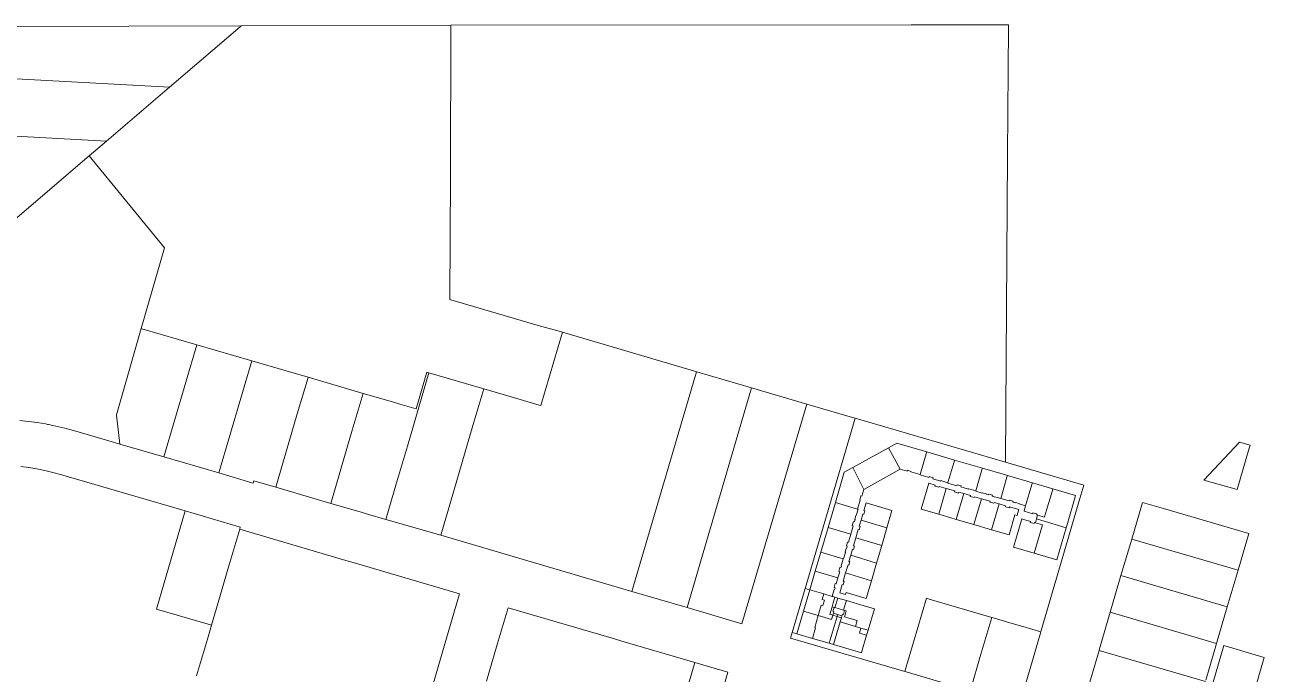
# Model space of a CAD drawing. Header units: feet. Extents: x 865220 to 2774701, y -2240498 to 961524.
# Drawn here: x 2773078 to 2774700, y 953809 to 954659 of the extents above; entities that cross this region are included whole.
import ezdxf

# ---------------------------------------------------------------- set-up
doc = ezdxf.new("R2010")
doc.units = ezdxf.units.FT
doc.header["$LTSCALE"] = 0.015
doc.header["$MEASUREMENT"] = 0
doc.layers.add('Parcels', color=7, linetype='Continuous', lineweight=0)

msp = doc.modelspace()

# ---------------------------------------------------------------- linework, layer by layer
at = {"layer": 'Parcels', "lineweight": 5, "ltscale": 100}
for p, q in [((2773361.4, 954657.5), (2773067.5, 954656.6)), ((2773267.5, 954577.3), (2773360, 954656.3)), ((2773361.4, 954657.5), (2773360, 954656.3)), ((2773635.7, 954658.3), (2773361.4, 954657.5)), ((2773361.4, 954657.5), (2773361.4, 954657.5)), ((2773635, 954460.6), (2773635.7, 954656.7)), ((2773635.7, 954656.7), (2773635, 954460.6)), ((2774238, 954658.9), (2773635.7, 954658.3)), ((2773635.7, 954658.3), (2773635.7, 954658.3)), ((2773635.7, 954658.3), (2773635.7, 954656.7)), ((2774365.6, 954659), (2774238, 954658.9)), ((2774364.1, 954488.1), (2774365.6, 954655.9)), ((2774365.6, 954657.7), (2774365.6, 954659)), ((2774365.6, 954657.5), (2774365.6, 954657.7)), ((2774365.6, 954655.9), (2774365.6, 954657.5)), ((2773066.7, 954588.1), (2773267.5, 954577.3)), ((2773185.1, 954506.8), (2773267.5, 954577.3)), ((2773267.5, 954577.3), (2773267.5, 954577.3)), ((2773066, 954513.2), (2773185.1, 954506.8)), ((2773185.1, 954506.8), (2773162.3, 954487.3)), ((2773185.1, 954506.8), (2773185.1, 954506.8)), ((2773065.1, 954404.3), (2773162.3, 954487.3)), ((2773260.9, 954366.9), (2773162.3, 954487.3)), ((2774361.5, 954087.6), (2774364.1, 954488.1)), ((2773634.4, 954299.5), (2773635, 954460.6)), ((2773635, 954460.6), (2773634.4, 954299.5)), ((2773230.5, 954261.2), (2773260.9, 954366.9)), ((2773260.9, 954366.9), (2773230.5, 954261.2)), ((2773634.4, 954299.3), (2773634.4, 954299.5)), ((2773634.4, 954299.5), (2773634.4, 954299.3)), ((2773634.4, 954299.3), (2773635.5, 954299)), ((2773635.5, 954299), (2773750.1, 954265.4)), ((2773230.5, 954261.2), (2773198, 954148.2)), ((2773198, 954148.2), (2773230.5, 954261.2)), ((2773231.2, 954261), (2773230.5, 954261.2)), ((2773230.5, 954261.2), (2773230.5, 954261.2)), ((2773230.5, 954261.2), (2773231.2, 954261)), ((2773231.2, 954261), (2773303.2, 954240)), ((2773780.5, 954256.8), (2773750.1, 954265.4)), ((2773750.1, 954265.4), (2773780.5, 954256.8)), ((2773753.6, 954160.5), (2773781.8, 954256.4)), ((2773781.8, 954256.4), (2773753.6, 954160.5)), ((2773781.8, 954256.4), (2773780.5, 954256.8)), ((2773781.8, 954256.4), (2773957.4, 954204.8)), ((2773260.2, 954093.2), (2773303.2, 954240)), ((2773375.2, 954219), (2773303.2, 954240)), ((2773303.2, 954240), (2773303.2, 954240)), ((2773303.2, 954240), (2773375.2, 954219)), ((2773375.2, 954219), (2773332.2, 954072.2)), ((2773420, 954205.9), (2773375.2, 954219)), ((2773375.2, 954219), (2773375.2, 954219)), ((2773375.2, 954219), (2773420, 954205.9)), ((2773448.8, 954197.5), (2773420, 954205.9)), ((2773420, 954205.9), (2773448.8, 954197.5)), ((2773448.8, 954197.4), (2773434.7, 954149.5)), ((2773434.7, 954149.5), (2773448.8, 954197.4)), ((2773520.8, 954176.4), (2773448.8, 954197.5)), ((2773448.8, 954197.5), (2773448.8, 954197.4)), ((2773448.8, 954197.4), (2773448.8, 954197.5)), ((2773590.4, 954156.1), (2773604.2, 954204)), ((2773592.7, 954155.2), (2773606.8, 954203.2)), ((2773606.8, 954203.2), (2773604.2, 954204)), ((2773678.8, 954182.5), (2773606.8, 954203.2)), ((2773606.8, 954203.2), (2773606.8, 954203.2)), ((2773957.3, 954204.7), (2773872.7, 953917)), ((2773957.3, 954204.7), (2773957.4, 954204.8)), ((2773957.3, 954204.7), (2773957.3, 954204.7)), ((2773957.4, 954204.8), (2774029.3, 954183.7)), ((2773678.8, 954182.5), (2773664.6, 954134.2)), ((2773678.8, 954182.5), (2773678.8, 954182.5)), ((2773722, 954169.7), (2773678.8, 954182.5)), ((2774029.3, 954183.6), (2773944.7, 953895.9)), ((2774029.3, 954183.7), (2774101.3, 954162.5)), ((2774101.3, 954162.5), (2774029.3, 954183.7)), ((2774029.3, 954183.7), (2774029.3, 954183.6)), ((2774029.3, 954183.6), (2774029.3, 954183.6)), ((2773520.8, 954176.3), (2773506.7, 954128.4)), ((2773506.7, 954128.4), (2773520.8, 954176.3)), ((2773559.2, 954165.2), (2773520.8, 954176.4)), ((2773520.8, 954176.4), (2773520.8, 954176.3)), ((2773520.8, 954176.3), (2773520.8, 954176.4)), ((2773520.8, 954176.4), (2773520.8, 954176.4)), ((2773568.8, 954162.4), (2773559.2, 954165.2)), ((2773559.2, 954165.2), (2773568.8, 954162.4)), ((2773590.4, 954156.1), (2773568.8, 954162.4)), ((2773722, 954169.7), (2773751.1, 954161.2)), ((2773751.1, 954161.2), (2773722, 954169.7)), ((2773751.1, 954161.2), (2773753.6, 954160.5)), ((2773753.6, 954160.5), (2773751.1, 954161.2)), ((2774016.6, 953874.7), (2774101.3, 954162.5)), ((2774101.3, 954162.5), (2774164.4, 954144)), ((2774101.3, 954162.5), (2774101.3, 954162.5)), ((2773198, 954148.2), (2773198, 954147.8)), ((2773198, 954147.8), (2773198, 954148.2)), ((2773198, 954147.8), (2773202.6, 954110)), ((2773202.6, 954110), (2773198, 954147.8)), ((2773420.7, 954101.5), (2773434.7, 954149.5)), ((2773592.7, 954155.2), (2773578.7, 954107.3)), ((2773578.7, 954107.3), (2773592.7, 954155.2)), ((2773071.6, 954140.9), (2773083, 954139.7)), ((2773083, 954139.7), (2773094.3, 954138.2)), ((2773094.3, 954138.2), (2773105.6, 954136.4)), ((2773105.6, 954136.4), (2773108, 954135.9)), ((2773108, 954135.9), (2773109.2, 954135.7)), ((2773109.2, 954135.7), (2773111.4, 954135.2)), ((2773111.4, 954135.2), (2773112.8, 954135)), ((2773112.8, 954135), (2773115, 954134.5)), ((2773115, 954134.5), (2773122.8, 954132.8)), ((2773122.8, 954132.8), (2773130.6, 954130.9)), ((2773130.6, 954130.9), (2773141.8, 954127.8)), ((2773506.7, 954128.4), (2773492.7, 954080.4)), ((2773650.5, 954086.2), (2773664.6, 954134.2)), ((2774164.6, 954143.9), (2774159.3, 954125.9)), ((2774164.4, 954144), (2774164.6, 954143.9)), ((2774164.6, 954143.9), (2774164.6, 954143.9)), ((2774164.6, 954143.9), (2774361.5, 954086.2)), ((2773141.8, 954127.8), (2773188.2, 954114.2)), ((2773188.2, 954114.2), (2773202.6, 954110)), ((2774159.3, 954125.9), (2774099.2, 953921)), ((2774667.5, 954112.4), (2774621.2, 954062.8)), ((2774681.6, 954108.5), (2774667.5, 954112.4)), ((2773202.6, 954110), (2773260.2, 954093.2)), ((2773420.7, 954101.5), (2773406.6, 954053.5)), ((2773406.6, 954053.5), (2773420.7, 954101.5)), ((2773420.7, 954101.5), (2773420.7, 954101.5)), ((2773578.7, 954107.3), (2773564.6, 954059.3)), ((2773564.6, 954059.3), (2773578.7, 954107.3)), ((2774208.4, 954105.2), (2774161.5, 954079.5)), ((2774216.1, 954109.4), (2774208.4, 954105.2)), ((2774223.7, 954077.2), (2774208.4, 954105.2)), ((2774208.4, 954105.2), (2774223.7, 954077.2)), ((2774219.3, 954111.2), (2774216.1, 954109.4)), ((2774258.4, 954099.7), (2774219.3, 954111.2)), ((2774257.7, 954097.4), (2774249.7, 954070.1)), ((2774257.7, 954097.4), (2774258.4, 954099.7)), ((2774294.9, 954089.1), (2774258.4, 954099.7)), ((2774258.4, 954099.7), (2774258.4, 954099.7)), ((2774664.5, 954050.6), (2774680.4, 954104.5)), ((2774680.4, 954104.5), (2774681.6, 954108.5)), ((2774681.6, 954108.5), (2774681.6, 954108.5)), ((2773083.4, 954079.2), (2773072.9, 954080.5)), ((2773260.2, 954093.2), (2773332.2, 954072.2)), ((2773492.7, 954080.4), (2773478.6, 954032.4)), ((2773478.6, 954032.4), (2773492.7, 954080.4)), ((2773636.4, 954038.3), (2773650.5, 954086.2)), ((2774161.5, 954079.5), (2774150.5, 954073.5)), ((2774150.5, 954073.5), (2774161.5, 954079.5)), ((2774176, 954050.7), (2774161.5, 954079.5)), ((2774294.2, 954086.8), (2774286.2, 954059.6)), ((2774294.9, 954089.1), (2774294.2, 954086.8)), ((2774294.2, 954086.8), (2774294.9, 954089.1)), ((2774294.9, 954089.1), (2774294.9, 954089.1)), ((2774331.3, 954078.4), (2774294.9, 954089.1)), ((2774294.9, 954089.1), (2774331.3, 954078.4)), ((2774361.5, 954086.3), (2774361.5, 954087.6)), ((2774361.5, 954086.2), (2774361.5, 954086.3)), ((2774361.5, 954086.3), (2774361.5, 954086.3)), ((2774464, 954056.2), (2774361.5, 954086.2)), ((2773093.9, 954077.5), (2773083.4, 954079.2)), ((2773104.3, 954075.4), (2773093.9, 954077.5)), ((2773114.7, 954073), (2773104.3, 954075.4)), ((2773124.9, 954070.2), (2773114.7, 954073)), ((2773288.1, 954022.5), (2773124.9, 954070.2)), ((2773332.2, 954072.2), (2773375.3, 954059.5)), ((2774150.5, 954073.5), (2774138.8, 954033.6)), ((2774138.8, 954033.6), (2774150.5, 954073.5)), ((2774176, 954050.7), (2774223.7, 954077.2)), ((2774223.7, 954077.2), (2774176, 954050.7)), ((2774223.7, 954077.2), (2774223.7, 954077.2)), ((2774223.7, 954077.2), (2774232.6, 954074.6)), ((2774223.7, 954077.2), (2774223.7, 954077.2)), ((2774232.6, 954074.6), (2774233, 954075.8)), ((2774232.6, 954074.6), (2774232.6, 954074.6)), ((2774238.1, 954074.3), (2774233, 954075.8)), ((2774238.1, 954074.3), (2774237.8, 954073.6)), ((2774237.8, 954073.6), (2774237.8, 954073.6)), ((2774237.8, 954073.6), (2774249.7, 954070.1)), ((2774249.7, 954070.1), (2774249.6, 954069.6)), ((2774249.6, 954069.6), (2774261.3, 954066.2)), ((2774261.3, 954066.2), (2774261.7, 954067.4)), ((2774261.7, 954067.4), (2774266.8, 954065.9)), ((2774266.8, 954065.9), (2774266.5, 954064.7)), ((2774266.5, 954064.7), (2774266.5, 954064.7)), ((2774266.5, 954064.7), (2774276.7, 954061.7)), ((2774330.7, 954076.2), (2774322.7, 954048.9)), ((2774330.7, 954076.2), (2774331.3, 954078.4)), ((2774331.3, 954078.4), (2774331.3, 954078.4)), ((2774361.4, 954069.7), (2774331.3, 954078.4)), ((2774331.3, 954078.4), (2774361.4, 954069.7)), ((2774363.3, 954066.7), (2774355.2, 954038.8)), ((2774355.2, 954038.8), (2774363.3, 954066.7)), ((2774364, 954068.9), (2774361.4, 954069.7)), ((2774361.4, 954069.7), (2774364, 954068.9)), ((2774364, 954068.9), (2774363.3, 954066.7)), ((2774364, 954068.9), (2774364, 954068.9)), ((2774364, 954068.9), (2774396.6, 954059.4)), ((2773375.3, 954059.5), (2773377, 954059.1)), ((2773377, 954059.1), (2773377.8, 954061.9)), ((2773377.8, 954061.9), (2773406.6, 954053.5)), ((2773406.6, 954053.5), (2773478.6, 954032.4)), ((2773564.6, 954059.3), (2773550.6, 954011.3)), ((2773550.6, 954011.3), (2773564.6, 954059.3)), ((2774173.4, 954041.8), (2774176, 954050.7)), ((2774176, 954050.7), (2774176, 954050.7)), ((2774176, 954050.7), (2774176, 954050.7)), ((2774261, 954058.7), (2774251.1, 954024.9)), ((2774269.5, 954056.2), (2774261, 954058.7)), ((2774269.5, 954056.2), (2774269.1, 954055)), ((2774269.1, 954055), (2774269.1, 954055)), ((2774269.1, 954055), (2774269.1, 954055)), ((2774269.1, 954055), (2774274.3, 954053.5)), ((2774284, 954052), (2774274.1, 954018.1)), ((2774274.7, 954054.7), (2774274.3, 954053.5)), ((2774274.3, 954053.5), (2774274.3, 954053.5)), ((2774284, 954052), (2774274.7, 954054.7)), ((2774276.7, 954061.7), (2774276.8, 954062.3)), ((2774276.7, 954061.7), (2774276.7, 954061.7)), ((2774276.8, 954062.3), (2774286.2, 954059.5)), ((2774295.2, 954048.7), (2774284, 954052)), ((2774286.2, 954059.5), (2774286.1, 954059)), ((2774286.1, 954059), (2774286.2, 954059.5)), ((2774286.1, 954059), (2774297.8, 954055.5)), ((2774286.1, 954059), (2774286.1, 954059)), ((2774286.1, 954059), (2774286.1, 954059)), ((2774286.2, 954059.6), (2774286.2, 954059.5)), ((2774286.2, 954059.5), (2774286.2, 954059.6)), ((2774294.9, 954047.5), (2774295.2, 954048.7)), ((2774295.2, 954048.7), (2774294.9, 954047.5)), ((2774294.9, 954047.5), (2774294.9, 954047.5)), ((2774294.9, 954047.5), (2774294.9, 954047.5)), ((2774300, 954045.9), (2774294.9, 954047.5)), ((2774294.9, 954047.5), (2774294.9, 954047.5)), ((2774297.8, 954055.6), (2774298.1, 954056.8)), ((2774298.1, 954056.8), (2774297.8, 954055.6)), ((2774297.8, 954055.5), (2774297.8, 954055.6)), ((2774298.1, 954056.8), (2774303.3, 954055.3)), ((2774300.4, 954047.2), (2774300, 954046)), ((2774307, 954045.3), (2774300.4, 954047.2)), ((2774300.4, 954047.2), (2774307, 954045.3)), ((2774303.3, 954055.3), (2774303, 954054)), ((2774303, 954054), (2774303, 954054)), ((2774303, 954054), (2774313.1, 954051)), ((2774313.1, 954051), (2774303, 954054)), ((2774303, 954054), (2774303, 954054)), ((2774313.1, 954051.1), (2774313.3, 954051.6)), ((2774313.1, 954051), (2774313.1, 954051.1)), ((2774313.3, 954051.6), (2774322.7, 954048.9)), ((2774322.7, 954048.9), (2774313.3, 954051.6)), ((2774322.5, 954048.3), (2774322.7, 954048.9)), ((2774322.5, 954048.3), (2774322.5, 954048.3)), ((2774331, 954045.8), (2774322.5, 954048.3)), ((2774322.7, 954048.9), (2774322.7, 954048.9)), ((2774387.8, 954029.2), (2774396, 954057.2)), ((2774396, 954057.2), (2774387.8, 954029.2)), ((2774396, 954057.2), (2774387.8, 954029.2)), ((2774396.6, 954059.4), (2774396, 954057.2)), ((2774396.6, 954059.4), (2774396.6, 954059.4)), ((2774423.5, 954051.5), (2774396.6, 954059.4)), ((2774423.5, 954051.5), (2774396.6, 954059.4)), ((2774415.3, 954023.6), (2774422.9, 954049.4)), ((2774422.9, 954049.4), (2774415.3, 954023.6)), ((2774423.5, 954051.5), (2774422.9, 954049.4)), ((2774423.5, 954051.5), (2774423.5, 954051.5)), ((2774453.2, 954042.8), (2774423.5, 954051.5)), ((2774453.2, 954042.8), (2774423.5, 954051.5)), ((2774423.5, 954051.5), (2774453.2, 954042.8)), ((2774458.9, 954039), (2774464, 954056.2)), ((2774621.2, 954062.8), (2774664.5, 954050.6)), ((2773478.6, 954032.4), (2773517, 954021.2)), ((2773622.4, 953990.6), (2773636.4, 954038.3)), ((2774129.3, 954001), (2774138.8, 954033.5)), ((2774138.8, 954033.6), (2774138.8, 954033.5)), ((2774138.8, 954033.5), (2774138.8, 954033.6)), ((2774168, 954025), (2774138.8, 954033.5)), ((2774138.8, 954033.5), (2774168, 954025)), ((2774168, 954025), (2774171.5, 954036.8)), ((2774171.5, 954036.8), (2774168, 954025)), ((2774170.7, 954037.1), (2774172.2, 954042.1)), ((2774172.2, 954042.1), (2774170.7, 954037.1)), ((2774170.7, 954037), (2774170.7, 954037.1)), ((2774171.5, 954036.8), (2774170.7, 954037)), ((2774172.2, 954042.1), (2774173.4, 954041.8)), ((2774173.4, 954041.8), (2774172.2, 954042.1)), ((2774173.4, 954041.8), (2774173.4, 954041.8)), ((2774173.4, 954041.8), (2774173.4, 954041.8)), ((2774179.1, 954033.2), (2774176.1, 954023)), ((2774212.9, 954023.3), (2774179.1, 954033.2)), ((2774297.1, 954011.4), (2774307, 954045.3)), ((2774300, 954046), (2774300, 954045.9)), ((2774315.6, 954042.8), (2774307, 954045.3)), ((2774307, 954045.3), (2774315.6, 954042.8)), ((2774315.6, 954042.8), (2774315.2, 954041.5)), ((2774315.2, 954041.5), (2774315.2, 954041.5)), ((2774315.2, 954041.5), (2774315.2, 954041.5)), ((2774320.4, 954040), (2774315.2, 954041.5)), ((2774315.2, 954041.5), (2774320.4, 954040)), ((2774320.2, 954004.7), (2774330.1, 954038.5)), ((2774320.7, 954041.2), (2774320.4, 954040)), ((2774320.4, 954040), (2774320.7, 954041.2)), ((2774320.4, 954040), (2774320.4, 954040)), ((2774330.1, 954038.5), (2774320.7, 954041.2)), ((2774341.3, 954035.2), (2774330.1, 954038.5)), ((2774330.1, 954038.5), (2774341.3, 954035.2)), ((2774331, 954045.9), (2774331.1, 954046.4)), ((2774331.1, 954046.4), (2774331, 954045.9)), ((2774331, 954045.8), (2774331, 954045.9)), ((2774331.1, 954046.4), (2774336.1, 954044.9)), ((2774336.1, 954044.9), (2774336, 954044.4)), ((2774336, 954044.4), (2774336.1, 954044.9)), ((2774336, 954044.4), (2774339.1, 954043.4)), ((2774336, 954044.4), (2774336, 954044.4)), ((2774336, 954044.4), (2774336, 954044.4)), ((2774339.1, 954043.5), (2774339.5, 954044.7)), ((2774339.5, 954044.7), (2774339.1, 954043.5)), ((2774339.1, 954043.4), (2774339.1, 954043.5)), ((2774339.1, 954043.5), (2774339.1, 954043.4)), ((2774339.5, 954044.7), (2774344.6, 954043.2)), ((2774340.9, 954034), (2774341.3, 954035.2)), ((2774341.3, 954035.2), (2774340.9, 954034)), ((2774340.9, 954034), (2774340.9, 954034)), ((2774346.1, 954032.5), (2774340.9, 954034)), ((2774340.9, 954034), (2774340.9, 954034)), ((2774353.1, 954031.8), (2774343.2, 953997.9)), ((2774344.2, 954042), (2774344.6, 954043.2)), ((2774344.2, 954042), (2774344.2, 954042)), ((2774344.2, 954042), (2774355.2, 954038.8)), ((2774355.2, 954038.8), (2774344.2, 954042)), ((2774346.5, 954033.7), (2774346.1, 954032.5)), ((2774346.1, 954032.5), (2774346.1, 954032.5)), ((2774346.1, 954032.5), (2774346.1, 954032.5)), ((2774353.1, 954031.8), (2774346.5, 954033.7)), ((2774361.6, 954029.3), (2774353.1, 954031.8)), ((2774355.2, 954038.8), (2774366.1, 954035.6)), ((2774355.2, 954038.8), (2774355.2, 954038.8)), ((2774366.1, 954035.6), (2774355.2, 954038.8)), ((2774366.1, 954035.6), (2774366.5, 954036.8)), ((2774366.5, 954036.8), (2774366.1, 954035.6)), ((2774366.1, 954035.6), (2774366.1, 954035.6)), ((2774366.1, 954035.6), (2774366.1, 954035.6)), ((2774366.5, 954036.8), (2774371.6, 954035.3)), ((2774371.6, 954035.3), (2774371.2, 954034.1)), ((2774371.2, 954034.1), (2774371.6, 954035.3)), ((2774371.2, 954034.1), (2774371.2, 954034.1)), ((2774371.2, 954034.1), (2774374.4, 954033.2)), ((2774371.2, 954034.1), (2774371.2, 954034.1)), ((2774374.4, 954033.2), (2774374.5, 954033.7)), ((2774374.5, 954033.7), (2774374.4, 954033.2)), ((2774374.4, 954033.2), (2774374.4, 954033.2)), ((2774374.4, 954033.2), (2774374.4, 954033.2)), ((2774374.5, 954033.7), (2774376.2, 954033.2)), ((2774376.2, 954033.2), (2774379.5, 954032.3)), ((2774379.5, 954032.3), (2774376.2, 954033.2)), ((2774379.5, 954032.3), (2774379.3, 954031.7)), ((2774379.3, 954031.7), (2774379.5, 954032.3)), ((2774379.3, 954031.7), (2774387.8, 954029.2)), ((2774387.8, 954029.2), (2774379.3, 954031.7)), ((2774408.2, 953866.1), (2774458.9, 954039)), ((2774442.5, 954006.2), (2774452.6, 954040.8)), ((2774442.5, 954006.2), (2774452.6, 954040.8)), ((2774452.6, 954040.8), (2774442.5, 954006.2)), ((2774453.2, 954042.8), (2774452.6, 954040.8)), ((2774452.6, 954040.8), (2774452.6, 954040.8)), ((2774453.2, 954042.8), (2774453.2, 954042.8)), ((2774540.7, 954033.7), (2774526.7, 953985.7)), ((2774568.3, 954025.6), (2774540.7, 954033.7)), ((2773250.5, 953893.9), (2773288.1, 954022.5)), ((2773358.8, 954001.9), (2773288.1, 954022.5)), ((2773288.1, 954022.5), (2773288.1, 954022.5)), ((2773517, 954021.2), (2773526.6, 954018.3)), ((2773526.6, 954018.3), (2773550.6, 954011.3)), ((2774165.5, 954016.6), (2774164.1, 954011.6)), ((2774166.1, 954016.4), (2774165.5, 954016.6)), ((2774166.1, 954016.4), (2774168.6, 954024.8)), ((2774166.1, 954016.4), (2774166.1, 954016.4)), ((2774168, 954025), (2774168, 954025)), ((2774168.6, 954024.8), (2774168, 954025)), ((2774168, 954025), (2774168, 954025)), ((2774174.8, 954018.5), (2774172.4, 954010.6)), ((2774174.8, 954018.5), (2774176, 954018.2)), ((2774177.3, 954022.6), (2774176, 954018.2)), ((2774176, 954018.2), (2774176, 954018.2)), ((2774176.1, 954023), (2774176.1, 954022.9)), ((2774176.1, 954022.9), (2774177.3, 954022.6)), ((2774206.2, 954000.3), (2774212.9, 954023.3)), ((2774212.9, 954023.3), (2774212.9, 954023.3)), ((2774251.1, 954024.8), (2774251.1, 954024.9)), ((2774251.1, 954024.8), (2774274.1, 954018.1)), ((2774274.1, 954018.1), (2774274.1, 954018.1)), ((2774274.1, 954018.1), (2774288.8, 954013.8)), ((2774361.3, 954028.1), (2774361.6, 954029.3)), ((2774361.3, 954028), (2774361.3, 954028.1)), ((2774361.3, 954028), (2774361.3, 954028)), ((2774366.5, 954026.5), (2774361.3, 954028)), ((2774366.2, 953991.2), (2774373.9, 954017.6)), ((2774366.5, 954026.6), (2774366.8, 954027.8)), ((2774366.5, 954026.5), (2774366.5, 954026.6)), ((2774366.8, 954027.8), (2774374, 954025.7)), ((2774373.9, 954017.6), (2774376.8, 954016.7)), ((2774374, 954025.7), (2774379, 954024.2)), ((2774376.8, 954016.8), (2774379, 954024.2)), ((2774376.8, 954016.8), (2774376.8, 954016.7)), ((2774385.7, 954022.2), (2774387.3, 954027.7)), ((2774385.7, 954022.2), (2774397.1, 954018.8)), ((2774385.7, 954022.2), (2774385.7, 954022.2)), ((2774387.4, 954027.7), (2774387.3, 954027.7)), ((2774387.4, 954027.7), (2774387.3, 954027.7)), ((2774387.8, 954029.2), (2774387.4, 954027.7)), ((2774387.8, 954029.2), (2774387.4, 954027.7)), ((2774397.1, 954018.9), (2774397.4, 954020.1)), ((2774397.1, 954018.9), (2774397.4, 954020.1)), ((2774397.1, 954018.8), (2774397.1, 954018.9)), ((2774397.4, 954020.1), (2774402.6, 954018.6)), ((2774402.6, 954018.6), (2774397.4, 954020.1)), ((2774403.5, 954017), (2774402, 954012)), ((2774403.5, 954017), (2774402, 954012)), ((2774402, 954012), (2774403.5, 954017)), ((2774402.4, 954017.9), (2774402.2, 954017.4)), ((2774402.4, 954017.9), (2774402.2, 954017.4)), ((2774402.2, 954017.3), (2774402.2, 954017.4)), ((2774402.2, 954017.3), (2774403.5, 954017)), ((2774402.2, 954017.3), (2774403.5, 954017)), ((2774402.6, 954018.6), (2774402.4, 954017.9)), ((2774402.6, 954018.6), (2774402.4, 954017.9)), ((2774403.5, 954017), (2774412.6, 954014.3)), ((2774412.6, 954014.3), (2774412.7, 954014.9)), ((2774412.7, 954014.9), (2774412.6, 954014.3)), ((2774415.3, 954023.6), (2774412.7, 954014.9)), ((2774412.7, 954014.9), (2774415.3, 954023.6)), ((2774679.8, 953992.9), (2774568.3, 954025.6)), ((2774568.3, 954025.6), (2774568.3, 954025.6)), ((2773359.3, 953998.6), (2773345.2, 953950.6)), ((2773345.2, 953950.6), (2773359.3, 953998.6)), ((2773360.1, 954001.5), (2773358.8, 954001.9)), ((2773359.3, 953998.6), (2773360.1, 954001.5)), ((2773498.4, 953957.8), (2773359.3, 953998.6)), ((2773359.3, 953998.6), (2773359.3, 953998.6)), ((2773550.6, 954011.3), (2773622.4, 953990.6)), ((2774129.3, 954001), (2774119.8, 953968.5)), ((2774159.1, 953992.3), (2774129.3, 954001)), ((2774129.3, 954001), (2774159.1, 953992.3)), ((2774159.1, 953992.3), (2774162.2, 954003.1)), ((2774162.2, 954003.1), (2774159.1, 953992.3)), ((2774161, 954003.5), (2774162.5, 954008.6)), ((2774161, 954003.5), (2774161, 954003.5)), ((2774162.2, 954003.1), (2774161, 954003.5)), ((2774161, 954003.5), (2774161, 954003.5)), ((2774161, 954003.5), (2774162.2, 954003.1)), ((2774162.5, 954008.6), (2774163.7, 954008.2)), ((2774163.7, 954008.3), (2774164.6, 954011.4)), ((2774163.7, 954008.2), (2774163.7, 954008.3)), ((2774163.7, 954008.3), (2774163.7, 954008.2)), ((2774164.6, 954011.4), (2774164.1, 954011.6)), ((2774164.1, 954011.6), (2774164.1, 954011.6)), ((2774172.4, 954010.6), (2774170.1, 954002.6)), ((2774170.1, 954002.6), (2774171.4, 954002.2)), ((2774171.4, 954002.2), (2774170.1, 954002.6)), ((2774170.1, 953997.8), (2774171.4, 954002.2)), ((2774172.4, 954010.6), (2774206.2, 954000.3)), ((2774206.2, 954000.3), (2774172.4, 954010.6)), ((2774199.5, 953977.3), (2774206.2, 954000.3)), ((2774206.2, 954000.3), (2774206.2, 954000.3)), ((2774288.8, 954013.8), (2774297.1, 954011.4)), ((2774297.1, 954011.4), (2774288.8, 954013.8)), ((2774297.1, 954011.4), (2774320.2, 954004.6)), ((2774297.1, 954011.4), (2774297.1, 954011.4)), ((2774320.2, 954004.6), (2774297.1, 954011.4)), ((2774320.2, 954004.6), (2774320.2, 954004.7)), ((2774320.2, 954004.6), (2774343.2, 953997.9)), ((2774343.2, 953997.9), (2774320.2, 954004.6)), ((2774375.8, 953988.4), (2774382.8, 954012.2)), ((2774382.8, 954012.2), (2774375.8, 953988.4)), ((2774386.7, 954011), (2774382.8, 954012.2)), ((2774386.7, 954011), (2774382.8, 954012.2)), ((2774386.7, 954011), (2774394.1, 954008.8)), ((2774393.8, 954007.6), (2774394.1, 954008.8)), ((2774393.8, 954007.6), (2774398.9, 954006.1)), ((2774393.8, 954007.6), (2774393.8, 954007.6)), ((2774398.8, 953967.1), (2774409.7, 954004.3)), ((2774399.3, 954007.3), (2774398.9, 954006.1)), ((2774399.3, 954007.3), (2774400.6, 954007)), ((2774400.6, 954007), (2774399.3, 954007.3)), ((2774400.6, 954007), (2774402, 954012)), ((2774400.6, 954007), (2774409.7, 954004.3)), ((2774409.7, 954004.3), (2774400.6, 954007)), ((2774402, 954012), (2774440.9, 954000.6)), ((2774402, 954012), (2774440.9, 954000.6)), ((2774440.9, 954000.6), (2774402, 954012)), ((2774428.5, 953958.4), (2774440.9, 954000.6)), ((2774440.9, 954000.6), (2774442.5, 954006.2)), ((2774440.9, 954000.6), (2774442.5, 954006.2)), ((2774442.5, 954006.2), (2774440.9, 954000.6)), ((2774440.9, 954000.6), (2774440.9, 954000.6)), ((2773622.4, 953990.6), (2773872.7, 953917)), ((2774155.9, 953981.5), (2774159.1, 953992.3)), ((2774159.1, 953992.3), (2774159.1, 953992.3)), ((2774165.7, 953987.5), (2774162.6, 953976.9)), ((2774168.8, 953998.2), (2774165.7, 953987.5)), ((2774165.7, 953987.5), (2774165.7, 953987.5)), ((2774165.7, 953987.5), (2774199.5, 953977.2)), ((2774170.1, 953997.8), (2774168.8, 953998.2)), ((2774168.8, 953998.2), (2774170.1, 953997.8)), ((2774343.2, 953997.9), (2774343.2, 953997.9)), ((2774343.2, 953997.9), (2774366.2, 953991.2)), ((2774343.2, 953997.9), (2774343.2, 953997.9)), ((2774366.2, 953991.2), (2774366.2, 953991.2)), ((2774371.9, 953975), (2774375.8, 953988.4)), ((2774375.8, 953988.4), (2774371.9, 953975)), ((2774375.8, 953988.4), (2774375.8, 953988.4)), ((2774526.7, 953985.7), (2774512.6, 953937.8)), ((2774526.7, 953985.7), (2774665.8, 953945)), ((2774665.8, 953945), (2774679.8, 953992.9)), ((2774119.8, 953968.5), (2774112.6, 953943.7)), ((2774149, 953959.9), (2774119.8, 953968.5)), ((2774149.6, 953959.8), (2774152, 953968.2)), ((2774151.5, 953968.4), (2774152.9, 953973.4)), ((2774152.9, 953973.4), (2774151.5, 953968.4)), ((2774152, 953968.2), (2774151.5, 953968.4)), ((2774151.5, 953968.4), (2774151.5, 953968.4)), ((2774151.5, 953968.4), (2774151.5, 953968.4)), ((2774152.9, 953973.4), (2774153.5, 953973.2)), ((2774153.2, 953976.8), (2774154.7, 953981.8)), ((2774153.2, 953976.7), (2774153.2, 953976.8)), ((2774153.2, 953976.8), (2774153.2, 953976.7)), ((2774154.4, 953976.4), (2774153.2, 953976.7)), ((2774153.5, 953973.2), (2774154.4, 953976.4)), ((2774153.5, 953973.2), (2774153.5, 953973.2)), ((2774154.7, 953981.8), (2774155.9, 953981.5)), ((2774155.9, 953981.5), (2774154.7, 953981.8)), ((2774155.9, 953981.5), (2774155.9, 953981.5)), ((2774155.9, 953981.5), (2774155.9, 953981.5)), ((2774159, 953964.5), (2774161.3, 953972.5)), ((2774162.6, 953972.1), (2774161.3, 953972.5)), ((2774162.6, 953976.9), (2774162.6, 953976.9)), ((2774162.6, 953976.9), (2774163.8, 953976.5)), ((2774163.8, 953976.5), (2774162.6, 953972.1)), ((2774162.6, 953972.1), (2774162.6, 953972.1)), ((2774192.7, 953954.2), (2774199.5, 953977.2)), ((2774199.5, 953977.2), (2774199.5, 953977.3)), ((2774199.5, 953977.3), (2774199.5, 953977.2)), ((2774199.5, 953977.3), (2774199.5, 953977.3)), ((2774199.5, 953977.2), (2774199.5, 953977.2)), ((2774371.9, 953974.9), (2774371.9, 953975)), ((2774371.9, 953974.9), (2774398.8, 953967.1)), ((2774398.8, 953967.1), (2774398.8, 953967.1)), ((2774398.8, 953967.1), (2774428.5, 953958.4)), ((2774398.8, 953967.1), (2774398.8, 953967.1)), ((2773331.2, 953902.7), (2773345.2, 953950.6)), ((2773508, 953955), (2773498.4, 953957.8)), ((2773647.1, 953914.2), (2773508, 953955)), ((2774146.1, 953948.2), (2774146.8, 953950.6)), ((2774149, 953959.9), (2774146.3, 953950.7)), ((2774146.8, 953950.6), (2774146.3, 953950.7)), ((2774149, 953959.9), (2774149.6, 953959.8)), ((2774149, 953959.9), (2774149, 953959.9)), ((2774149.6, 953959.8), (2774149.6, 953959.8)), ((2774155.4, 953952.1), (2774152.3, 953941.5)), ((2774156.6, 953951.7), (2774155.4, 953952.1)), ((2774159, 953964.5), (2774156.6, 953956.5)), ((2774156.6, 953956.5), (2774157.9, 953956.2)), ((2774157.9, 953956.2), (2774156.6, 953951.7)), ((2774159, 953964.5), (2774192.7, 953954.2)), ((2774186, 953931.2), (2774192.7, 953954.2)), ((2774192.7, 953954.2), (2774192.7, 953954.2)), ((2774112.6, 953943.7), (2774105.4, 953919.2)), ((2774142.2, 953935), (2774112.6, 953943.7)), ((2774112.6, 953943.7), (2774142.2, 953935)), ((2774112.6, 953943.7), (2774112.6, 953943.7)), ((2774112.6, 953943.7), (2774112.6, 953943.7)), ((2774139.9, 953927.1), (2774142.2, 953935)), ((2774142.2, 953935.1), (2774144.6, 953943)), ((2774144.6, 953943), (2774142.2, 953935.1)), ((2774142.2, 953935), (2774142.2, 953935.1)), ((2774142.2, 953935.1), (2774142.2, 953935)), ((2774142.2, 953935), (2774142.2, 953935)), ((2774143.3, 953943.4), (2774144.8, 953948.5)), ((2774143.3, 953943.4), (2774144.6, 953943)), ((2774144.8, 953948.5), (2774146.1, 953948.2)), ((2774149.1, 953930.8), (2774152.2, 953941.5)), ((2774186, 953931.2), (2774152.2, 953941.5)), ((2774152.3, 953941.5), (2774152.2, 953941.5)), ((2774512.6, 953937.8), (2774498.5, 953889.8)), ((2774512.6, 953937.8), (2774651.7, 953897)), ((2774651.7, 953897), (2774665.8, 953945)), ((2774665.8, 953945), (2774665.8, 953945)), ((2774099.2, 953921), (2774082.4, 953863.5)), ((2774099.2, 953921), (2774082.4, 953863.5)), ((2774097.2, 953891.2), (2774105.4, 953919.2)), ((2774105.4, 953919.2), (2774097.2, 953891.2)), ((2774105.4, 953919.2), (2774099.2, 953921)), ((2774105.4, 953919.2), (2774105.4, 953919.2)), ((2774105.4, 953919.2), (2774123.8, 953913.8)), ((2774137.2, 953919.6), (2774134.6, 953910.7)), ((2774138.7, 953927.4), (2774137.1, 953922.3)), ((2774138.4, 953921.9), (2774137.1, 953922.3)), ((2774137.2, 953919.6), (2774137.7, 953919.5)), ((2774137.7, 953919.5), (2774138.4, 953921.9)), ((2774138.7, 953927.4), (2774139.9, 953927.1)), ((2774147.8, 953926.4), (2774144.6, 953915.2)), ((2774147.8, 953926.4), (2774149.1, 953926)), ((2774149.1, 953930.8), (2774150.4, 953930.4)), ((2774149.1, 953926), (2774150.4, 953930.4)), ((2774179.3, 953908.1), (2774186, 953931.2)), ((2774186, 953931.2), (2774186, 953931.2)), ((2774186, 953931.2), (2774186, 953931.2)), ((2773331.2, 953902.7), (2773322.4, 953872.9)), ((2773322.4, 953872.9), (2773331.2, 953902.7)), ((2773633.1, 953866.3), (2773647.1, 953914.2)), ((2773872.7, 953917), (2773944.7, 953895.9)), ((2774123.8, 953913.8), (2774121.6, 953906.4)), ((2774124.6, 953905.5), (2774121.6, 953906.4)), ((2774124.6, 953905.5), (2774122.6, 953898.6)), ((2774123.8, 953913.8), (2774134.6, 953910.6)), ((2774134.6, 953910.6), (2774123.8, 953913.8)), ((2774124.6, 953905.5), (2774124.6, 953905.5)), ((2774134.6, 953910.6), (2774134.6, 953910.7)), ((2774134.6, 953910.6), (2774134.6, 953910.6)), ((2774135.7, 953910.3), (2774134.6, 953910.6)), ((2774135.7, 953910.3), (2774134.6, 953910.6)), ((2774136.1, 953902.1), (2774134.6, 953897)), ((2774138.3, 953909.5), (2774135.7, 953910.3)), ((2774138.3, 953909.5), (2774136.1, 953902.1)), ((2774136.1, 953902.1), (2774136.1, 953902.1)), ((2774142, 953908.4), (2774138.3, 953909.5)), ((2774138.3, 953895.9), (2774142, 953908.4)), ((2774142, 953908.4), (2774142, 953908.4)), ((2774153.3, 953905.1), (2774142, 953908.4)), ((2774152, 953913), (2774144.6, 953915.2)), ((2774153.3, 953905.1), (2774151.8, 953900)), ((2774152, 953913), (2774152.9, 953915.8)), ((2774152.9, 953915.8), (2774179.3, 953908.1)), ((2774176.4, 953898.4), (2774153.3, 953905.1)), ((2774229.9, 953812.2), (2774258, 953908.2)), ((2774258, 953908.2), (2774262.8, 953906.8)), ((2774262.8, 953906.8), (2774258, 953908.2)), ((2774264.6, 953906.2), (2774262.8, 953906.8)), ((2774262.8, 953906.8), (2774262.8, 953906.8)), ((2774264.6, 953906.2), (2774343.4, 953883.1)), ((2774343.4, 953883.1), (2774264.6, 953906.2)), ((2773250.6, 953893.9), (2773250.5, 953893.9)), ((2773250.6, 953893.9), (2773321.2, 953873.3)), ((2773710.5, 953895.7), (2773696.4, 953847.7)), ((2773849.6, 953854.9), (2773710.5, 953895.7)), ((2773944.7, 953895.9), (2774016.6, 953874.7)), ((2774097.2, 953891.2), (2774088.6, 953861.7)), ((2774097.2, 953891.2), (2774116.4, 953885.6)), ((2774116.4, 953885.6), (2774097.2, 953891.2)), ((2774111.8, 953870), (2774116.4, 953885.6)), ((2774116.4, 953885.6), (2774111.8, 953870)), ((2774116.4, 953885.6), (2774120.4, 953899.2)), ((2774120.4, 953899.2), (2774116.4, 953885.6)), ((2774116.4, 953885.6), (2774133.8, 953880.5)), ((2774116.4, 953885.6), (2774116.4, 953885.6)), ((2774120.4, 953899.2), (2774122.6, 953898.6)), ((2774122.6, 953898.6), (2774120.4, 953899.2)), ((2774134.6, 953897), (2774131.7, 953887)), ((2774131.7, 953887), (2774134.6, 953897)), ((2774131.7, 953887), (2774134.2, 953886.3)), ((2774135.4, 953886), (2774133.8, 953880.5)), ((2774134.2, 953886.3), (2774135.4, 953886)), ((2774135.4, 953886), (2774134.2, 953886.3)), ((2774134.6, 953897), (2774137.1, 953896.3)), ((2774135.4, 953886), (2774136.2, 953888.5)), ((2774136.2, 953888.5), (2774135.4, 953886)), ((2774135.4, 953886), (2774141.1, 953884.3)), ((2774141.1, 953884.3), (2774135.4, 953886)), ((2774135.6, 953891.1), (2774137.1, 953896.3)), ((2774136.8, 953890.8), (2774135.6, 953891.1)), ((2774136.2, 953888.5), (2774136.8, 953890.8)), ((2774141.8, 953886.9), (2774136.2, 953888.5)), ((2774138.3, 953895.9), (2774137.1, 953896.3)), ((2774149.6, 953892.6), (2774138.3, 953895.9)), ((2774138.3, 953895.9), (2774149.6, 953892.6)), ((2774141.8, 953886.9), (2774141.1, 953884.3)), ((2774141.1, 953884.3), (2774141.8, 953886.9)), ((2774147.5, 953885.2), (2774141.8, 953886.9)), ((2774147.5, 953885.2), (2774146.7, 953882.6)), ((2774148.1, 953887.4), (2774147.5, 953885.2)), ((2774149.4, 953887.1), (2774148.1, 953887.4)), ((2774150.9, 953892.3), (2774149.4, 953887.1)), ((2774151.8, 953900), (2774149.6, 953892.6)), ((2774149.6, 953892.6), (2774150.9, 953892.3)), ((2774150.7, 953883.8), (2774151.5, 953886.5)), ((2774150.9, 953892.3), (2774153, 953891.6)), ((2774151.5, 953886.5), (2774153, 953891.6)), ((2774153, 953891.6), (2774151.5, 953886.5)), ((2774189.9, 953894.4), (2774176.4, 953898.4)), ((2774189.9, 953894.4), (2774181.7, 953866.5)), ((2774189.9, 953894.4), (2774189.9, 953894.4)), ((2774498.5, 953889.8), (2774484.5, 953841.8)), ((2774498.5, 953889.8), (2774637.7, 953849)), ((2774637.7, 953849), (2774651.7, 953897)), ((2774651.7, 953897), (2774651.7, 953897)), ((2773322.4, 953872.9), (2773317.1, 953854.7)), ((2773317.1, 953854.7), (2773322.4, 953872.9)), ((2773322.4, 953872.9), (2773321.2, 953873.3)), ((2774108.7, 953855.7), (2774112.8, 953869.7)), ((2774112.8, 953869.7), (2774111.8, 953870)), ((2774130.9, 953849.4), (2774141.1, 953884.3)), ((2774145.1, 953877.2), (2774136.5, 953847.6)), ((2774136.5, 953847.6), (2774145.1, 953877.2)), ((2774141.1, 953884.3), (2774146.5, 953882.7)), ((2774146.5, 953882.7), (2774141.1, 953884.3)), ((2774146.7, 953882.6), (2774145.1, 953877.2)), ((2774145.1, 953877.2), (2774146.7, 953882.6)), ((2774145.1, 953877.2), (2774165.1, 953871.3)), ((2774165.1, 953871.3), (2774145.1, 953877.2)), ((2774146.5, 953882.7), (2774146.7, 953882.6)), ((2774146.7, 953882.6), (2774146.5, 953882.7)), ((2774150.7, 953883.8), (2774156.5, 953882.1)), ((2774156.5, 953882.1), (2774167.3, 953878.9)), ((2774165.1, 953871.3), (2774167.3, 953878.9)), ((2774167.3, 953878.9), (2774165.1, 953871.3)), ((2774165.1, 953871.3), (2774172.3, 953869.2)), ((2774172.3, 953869.2), (2774165.1, 953871.3)), ((2774170.3, 953862.4), (2774172.3, 953869.2)), ((2774172.3, 953869.2), (2774170.3, 953862.4)), ((2774172.3, 953869.2), (2774181.7, 953866.5)), ((2774181.7, 953866.5), (2774172.3, 953869.2)), ((2774329.4, 953835.2), (2774343.4, 953883.1)), ((2774347.1, 953882.1), (2774343.4, 953883.1)), ((2774343.4, 953883.1), (2774347.1, 953882.1)), ((2774367.3, 953876.1), (2774347.1, 953882.1)), ((2774347.1, 953882.1), (2774347.1, 953882.1)), ((2774384.2, 953871.2), (2774367.3, 953876.1)), ((2774367.3, 953876.1), (2774384.2, 953871.2)), ((2774407.7, 953864.3), (2774384.2, 953871.2)), ((2774384.2, 953871.2), (2774407.7, 953864.3)), ((2773317.1, 953854.7), (2773303, 953806.7)), ((2773619, 953818.3), (2773633.1, 953866.3)), ((2773859.2, 953852.1), (2773849.6, 953854.9)), ((2773849.6, 953854.9), (2773849.6, 953854.9)), ((2774082.4, 953863.5), (2774080.2, 953856.1)), ((2774080.2, 953856.1), (2774229.9, 953812.2)), ((2774082.4, 953863.5), (2774088.6, 953861.6)), ((2774088.6, 953861.7), (2774088.6, 953861.6)), ((2774088.6, 953861.6), (2774108.7, 953855.7)), ((2774088.6, 953861.6), (2774108.7, 953855.7)), ((2774108.7, 953855.7), (2774130.8, 953849.2)), ((2774179.7, 953859.7), (2774170.3, 953862.4)), ((2774170.3, 953862.4), (2774179.7, 953859.7)), ((2774179.7, 953859.7), (2774173.1, 953837)), ((2774173.1, 953837), (2774179.7, 953859.7)), ((2774181.7, 953866.5), (2774179.7, 953859.7)), ((2774179.7, 953859.7), (2774181.7, 953866.5)), ((2774181.7, 953866.5), (2774181.7, 953866.5)), ((2774393.7, 953816.3), (2774407.7, 953864.3)), ((2774407.7, 953864.3), (2774408.2, 953866.1)), ((2773696.4, 953847.7), (2773682.3, 953799.7)), ((2773955.1, 953824), (2773859.2, 953852.1)), ((2774130.9, 953849.4), (2774130.8, 953849.2)), ((2774130.8, 953849.2), (2774130.9, 953849.4)), ((2774136.5, 953847.6), (2774130.8, 953849.2)), ((2774130.8, 953849.2), (2774136.5, 953847.6)), ((2774136.5, 953847.6), (2774136.5, 953847.6)), ((2774136.5, 953847.6), (2774173, 953836.9)), ((2774173, 953836.9), (2774173.1, 953837)), ((2774173.1, 953837), (2774173.1, 953837)), ((2774483.9, 953839.9), (2774470.4, 953793.8)), ((2774484.5, 953841.8), (2774483.9, 953839.9)), ((2774623, 953799.1), (2774483.9, 953839.9)), ((2774623.6, 953801), (2774637.7, 953849)), ((2774647.3, 953846.2), (2774633.2, 953798.2)), ((2774637.7, 953849), (2774637.7, 953849)), ((2774700, 953830.7), (2774647.3, 953846.2)), ((2773941.1, 953776), (2773955.1, 953824)), ((2773998.3, 953811.3), (2773955.1, 953824)), ((2774315.5, 953787.8), (2774329.4, 953835.2)), ((2774686, 953782.8), (2774700, 953830.7)), ((2774700, 953830.7), (2774700, 953830.7)), ((2773605, 953770.3), (2773619, 953818.3)), ((2773984.3, 953763.3), (2773998.3, 953811.3)), ((2773998.3, 953811.3), (2773998.3, 953811.3)), ((2774229.9, 953812.2), (2774229.9, 953812.2)), ((2774229.9, 953812.2), (2774229.9, 953812.2)), ((2774229.9, 953812.2), (2774234.7, 953810.8)), ((2774234.7, 953810.8), (2774315.3, 953787.2)), ((2774379.8, 953769.2), (2774393.7, 953816.3))]:
    msp.add_line(p, q, dxfattribs=at)

doc.saveas('drawing.dxf')
